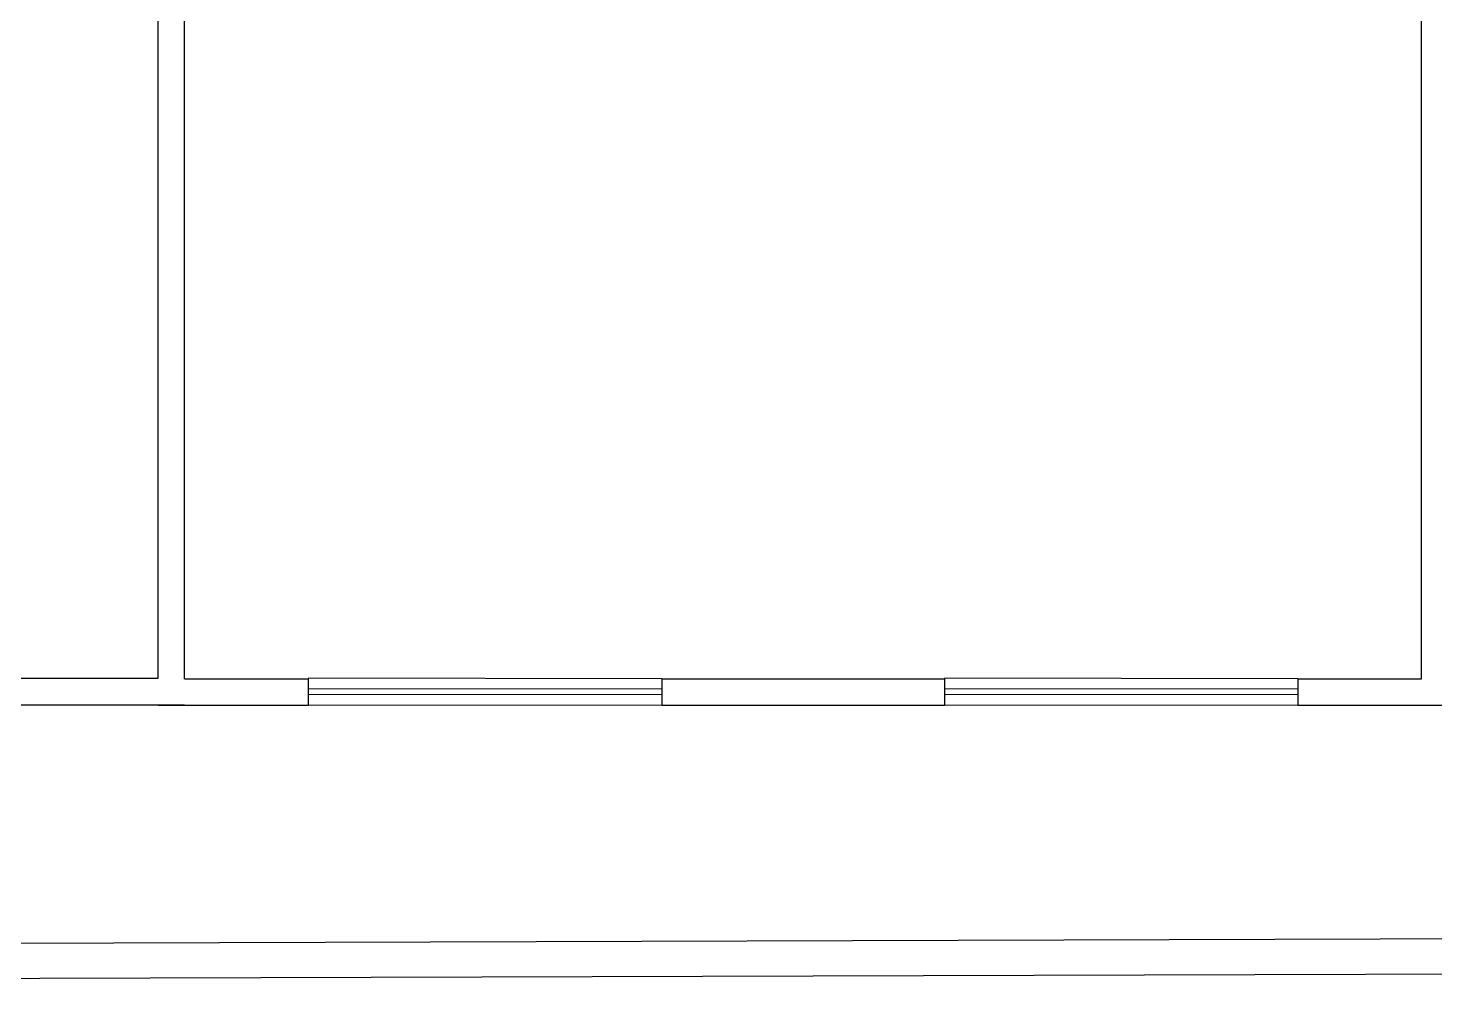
# Model space of a CAD drawing. Header units: centimetres. Extents: x 0 to 1099704, y -139216 to 99734.
# Drawn here: x 1053075 to 1053871, y 9713 to 10260 of the extents above; entities that cross this region are included whole.
import ezdxf

# ---------------------------------------------------------------- set-up
doc = ezdxf.new("R2010")
doc.units = ezdxf.units.CM
doc.header["$LTSCALE"] = 4
doc.layers.add('0.2', color=2, linetype='Continuous')
doc.layers.add('0.6', color=6, linetype='Continuous')

msp = doc.modelspace()

# ---------------------------------------------------------------- linework, layer by layer
at = {"layer": '0.2'}
for p, q in [((1053433.259, 9892.013), (1053233.259, 9892.264)), ((1053793.259, 9892.013), (1053593.259, 9892.264)), ((1053433.259, 9886.013), (1053233.259, 9886.264)), ((1053233.259, 9883.264), (1053433.259, 9883.013)), ((1053793.259, 9886.013), (1053593.259, 9886.264)), ((1053593.259, 9883.264), (1053793.259, 9883.013)), ((1053233.259, 9877.264), (1053433.259, 9877.013)), ((1053593.259, 9877.264), (1053793.259, 9877.013))]:
    msp.add_line(p, q, dxfattribs=at)
at = {"layer": '0.6'}
for p, q in [((1053233.259, 9892.013), (1053233.259, 9877.013)), ((1053433.259, 9892.013), (1053433.259, 9877.013)), ((1053593.259, 9892.013), (1053593.259, 9877.013)), ((1053793.259, 9892.013), (1053793.259, 9877.013))]:
    msp.add_line(p, q, dxfattribs=at)
for points in [[(1053053.259, 9892.264), (1053148.259, 9892.264), (1053148.259, 10792.013), (1053048.259, 10792.013)], [(1053163.259, 9892.013), (1053163.259, 10792.013)], [(1053793.259, 9892.013), (1053863.259, 9892.013), (1053863.259, 10792.013), (1053713.259, 10792.013)], [(1053163.259, 9892.013), (1053233.259, 9892.013)], [(1053433.259, 9892.013), (1053593.259, 9892.013)], [(1053053.259, 9877.264), (1053163.259, 9877.264)], [(1053148.259, 9877.264), (1053148.259, 9877.013), (1053233.259, 9877.013)], [(1053433.259, 9877.013), (1053593.259, 9877.013)], [(1053793.259, 9877.013), (1053878.259, 9877.013)], [(1054018.962, 9745.21), (1050018.25, 9732.493)], [(1054018.962, 9725.21), (1050018.25, 9713.138)]]:
    msp.add_lwpolyline(points, dxfattribs=at)

doc.saveas('drawing.dxf')
